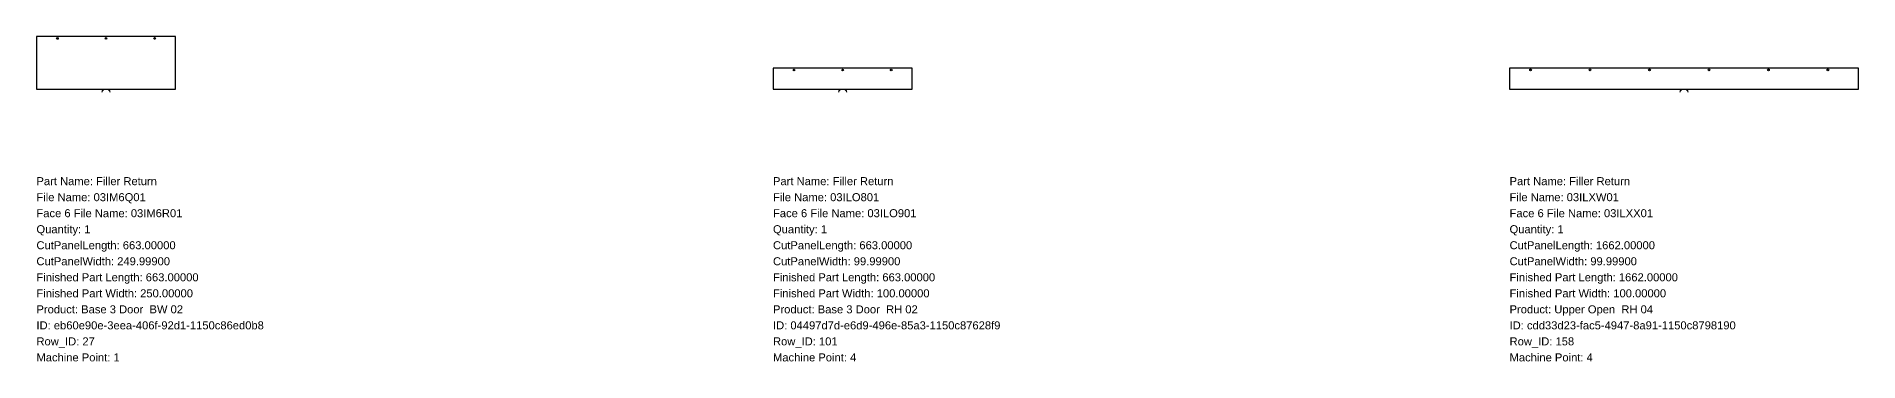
# Model space of a CAD drawing. Header units: inches. Extents: x 0 to 88487, y -1296 to 663.
# Drawn here: x 46175 to 54852, y -1296 to 250 of the extents above; entities that cross this region are included whole.
import ezdxf

# ---------------------------------------------------------------- set-up
doc = ezdxf.new("R2010")
doc.units = ezdxf.units.IN
doc.header["$MEASUREMENT"] = 0
for name, color, linetype in [('BORDER_Z19P0RT1001', 7, 'Continuous'), ('NESTTEXT', 1, 'Continuous'), ('VBORE_Z12P0', 3, 'Continuous')]:
    doc.layers.add(name, color=color, linetype=linetype)
doc.styles.get("Standard").update_dxf_attribs({"font": 'arial.ttf'})

msp = doc.modelspace()

# ---------------------------------------------------------------- linework, layer by layer
at = {"layer": 'BORDER_Z19P0RT1001', "color": 2}
for points in [[(46488.125, -15, -0.41421356), (46503.125, 0), (46837.8, 0), (46837.8, 249.999), (46174.8, 249.999), (46174.8, 0), (46509.475, 0, -0.41421356), (46524.475, -15)], [(49995.925, -15, -0.41421356), (50010.925, 0), (50345.6, 0), (50345.6, 99.999), (49682.6, 99.999), (49682.6, 0), (50017.275, 0, -0.41421356), (50032.275, -15)], [(54003.225, -15, -0.41421356), (54018.225, 0), (54852.4, 0), (54852.4, 99.999), (53190.4, 99.999), (53190.4, 0), (54024.575, 0, -0.41421356), (54039.575, -15)]]:
    msp.add_lwpolyline(points, format="xyb", dxfattribs=at)
at = {"layer": 'VBORE_Z12P0', "color": 3}
for centre in [(46274.8, 240.499), (46506.3, 240.499), (46737.8, 240.499)]:
    msp.add_circle(centre, 4, dxfattribs=at)
at = {"layer": 'VBORE_Z12P0', "color": 1}
for centre in [(49782.6, 90.499), (50014.1, 90.499), (50245.6, 90.499), (53290.4, 90.999), (53573.6, 90.999), (53856.8, 90.999), (54140, 90.999), (54423.2, 90.999), (54706.4, 90.999)]:
    msp.add_circle(centre, 4, dxfattribs=at)

# ---------------------------------------------------------------- texts
at = {"layer": 'NESTTEXT', "color": 1}
for s, p in [('Part Name: Filler Return', (46174.8, -457.2)), ('Part Name: Filler Return', (49682.6, -457.2)), ('Part Name: Filler Return', (53190.4, -457.2)), ('File Name: 03IM6Q01', (46174.8, -533.4)), ('File Name: 03ILO801', (49682.6, -533.4)), ('File Name: 03ILXW01', (53190.4, -533.4)), ('Face 6 File Name: 03IM6R01', (46174.8, -609.6)), ('Face 6 File Name: 03ILO901', (49682.6, -609.6)), ('Face 6 File Name: 03ILXX01', (53190.4, -609.6)), ('Quantity: 1', (46174.8, -685.8)), ('Quantity: 1', (49682.6, -685.8)), ('Quantity: 1', (53190.4, -685.8)), ('CutPanelLength: 663.00000', (46174.8, -762)), ('CutPanelLength: 663.00000', (49682.6, -762)), ('CutPanelLength: 1662.00000', (53190.4, -762)), ('CutPanelWidth: 249.99900', (46174.8, -838.2)), ('CutPanelWidth: 99.99900', (49682.6, -838.2)), ('CutPanelWidth: 99.99900', (53190.4, -838.2)), ('Finished Part Length: 663.00000', (46174.8, -914.4)), ('Finished Part Width: 250.00000', (46174.8, -990.6)), ('Finished Part Length: 663.00000', (49682.6, -914.4)), ('Finished Part Width: 100.00000', (49682.6, -990.6)), ('Finished Part Length: 1662.00000', (53190.4, -914.4)), ('Finished Part Width: 100.00000', (53190.4, -990.6)), ('Product: Base 3 Door  BW 02', (46174.8, -1066.8)), ('Product: Base 3 Door  RH 02', (49682.6, -1066.8)), ('Product: Upper Open  RH 04', (53190.4, -1066.8)), ('ID: eb60e90e-3eea-406f-92d1-1150c86ed0b8', (46174.8, -1143)), ('ID: 04497d7d-e6d9-496e-85a3-1150c87628f9', (49682.6, -1143)), ('ID: cdd33d23-fac5-4947-8a91-1150c8798190', (53190.4, -1143)), ('Row_ID: 27', (46174.8, -1219.2)), ('Row_ID: 101', (49682.6, -1219.2)), ('Row_ID: 158', (53190.4, -1219.2)), ('Machine Point: 1', (46174.8, -1295.4)), ('Machine Point: 4', (49682.6, -1295.4)), ('Machine Point: 4', (53190.4, -1295.4))]:
    msp.add_text(s, height=38.1, dxfattribs=at).set_placement(p)

doc.saveas('drawing.dxf')
